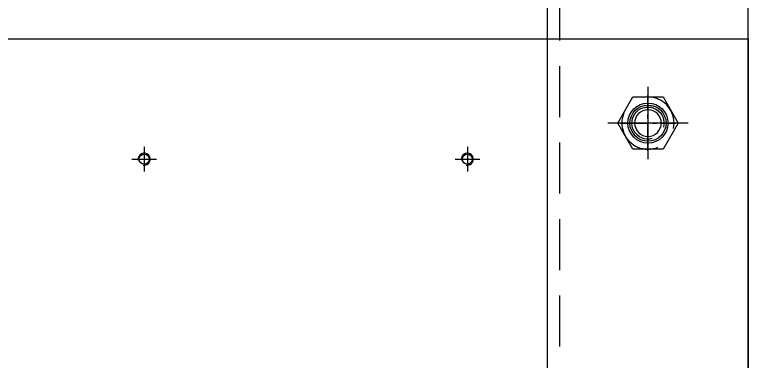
# Model space of a CAD drawing. Header units: millimetres. Extents: x 24815 to 37444, y -10619 to 6020.
# Drawn here: x 36070.7 to 36253.5, y 2345 to 2431.3 of the extents above; entities that cross this region are included whole.
import ezdxf

# ---------------------------------------------------------------- set-up
doc = ezdxf.new("R2010")
doc.units = ezdxf.units.MM
for name, pattern in [('CENTER', [50.8, 31.75, -6.35, 6.35, -6.35]), ('CENTER1', [10, 7, -1, 1, -1]), ('HIDDEN', [9.525, 6.35, -3.175]), ('HIDDENX2', [19.05, 12.7, -6.35])]:
    doc.linetypes.add(name, pattern=pattern)
for name, color, linetype in [('______', 7, 'Continuous'), ('CEN', 1, 'CENTER'), ('CENTER', 1, 'CENTER'), ('HIDDEN', 2, 'HIDDEN'), ('THIN', 3, 'Continuous')]:
    doc.layers.add(name, color=color, linetype=linetype)

# ---------------------------------------------------------------- blocks, each defined once
blk = doc.blocks.new('TTYU')
at = {"color": 2, "linetype": 'HIDDENX2'}
blk.add_lwpolyline([(-49709.55, 19626.02), (-49702.04, 19626.02), (-49698.29, 19632.52), (-49702.04, 19639.02), (-49709.55, 19639.02), (-49713.3, 19632.52), (-49709.55, 19626.02)], dxfattribs=at)
blk.add_circle((-49705.79, 19632.52), 6.5, dxfattribs=at)
blk.add_circle((-49705.79, 19632.52), 3.32)
at = {"layer": 'CENTER'}
for p, q in [((-49705.79, 19641.52), (-49705.79, 19623.52)), ((-49715.8, 19632.52), (-49695.79, 19632.52))]:
    blk.add_line(p, q, dxfattribs=at)
at = {"layer": 'THIN'}
blk.add_arc((-49705.79, 19632.52), 4, 255, 195, dxfattribs=at)
blk = doc.blocks.new('i5thagdfvgsafadsfsdf')
at = {"color": 4}
for p, q in [((14462.22, 10039.27), (14462.22, 10529.27)), ((14512.22, 10039.27), (14512.22, 10529.27))]:
    blk.add_line(p, q, dxfattribs=at)
blk.add_circle((14487.22, 10228.27), 5, dxfattribs=at)
at = {"layer": 'HIDDEN', "color": 2, "linetype": 'HIDDENX2'}
blk.add_line((14465.22, 10039.27), (14465.22, 10529.27), dxfattribs=at)
at = {"extrusion": (0, 0, -1), "zscale": -1}
blk.add_blockref('TTYU', (35218.58, -9404.25), dxfattribs=at)
blk = doc.blocks.new('A$C6B021DFF')
at = {"layer": '______'}
blk.add_blockref('i5thagdfvgsafadsfsdf', (-13873.46, -9926.27), dxfattribs=at)
blk = doc.blocks.new('A$C4E8A185C')
at = {"color": 3}
blk.add_circle((0, 0), 1.25, dxfattribs=at)
blk.add_arc((0, 0), 1.5, 259.6291, 191.2082)
at = {"layer": 'CEN', "color": 1, "linetype": 'CENTER'}
for p, q in [((0, 3.08), (0, -3.08)), ((0, 3.08), (0, -3.08)), ((-3.08, 0), (3.08, 0)), ((-3.08, 0), (3.08, 0))]:
    blk.add_line(p, q, dxfattribs=at)
blk = doc.blocks.new('A$C4D457A5A')
at = {"color": 32}
for p, q in [((-25, 21), (335, 21)), ((335, 21), (335, -189))]:
    blk.add_line(p, q, dxfattribs=at)
at = {"color": 1, "linetype": 'CENTER1'}
for p, q in [((310, -6.89), (310, 6.89)), ((303.11, 0), (316.89, 0))]:
    blk.add_line(p, q, dxfattribs=at)
at = {"color": 32}
blk.add_circle((310, 0), 4.5, dxfattribs=at)
for p in [(184.49, -9), (265, -9)]:
    blk.add_blockref('A$C4E8A185C', p)

msp = doc.modelspace()

# ---------------------------------------------------------------- block references
for name, p in [('A$C6B021DFF', (35614.76773, 2102.31477)), ('A$C4D457A5A', (35918.52692, 2404.31477))]:
    msp.add_blockref(name, p)

doc.saveas('drawing.dxf')
